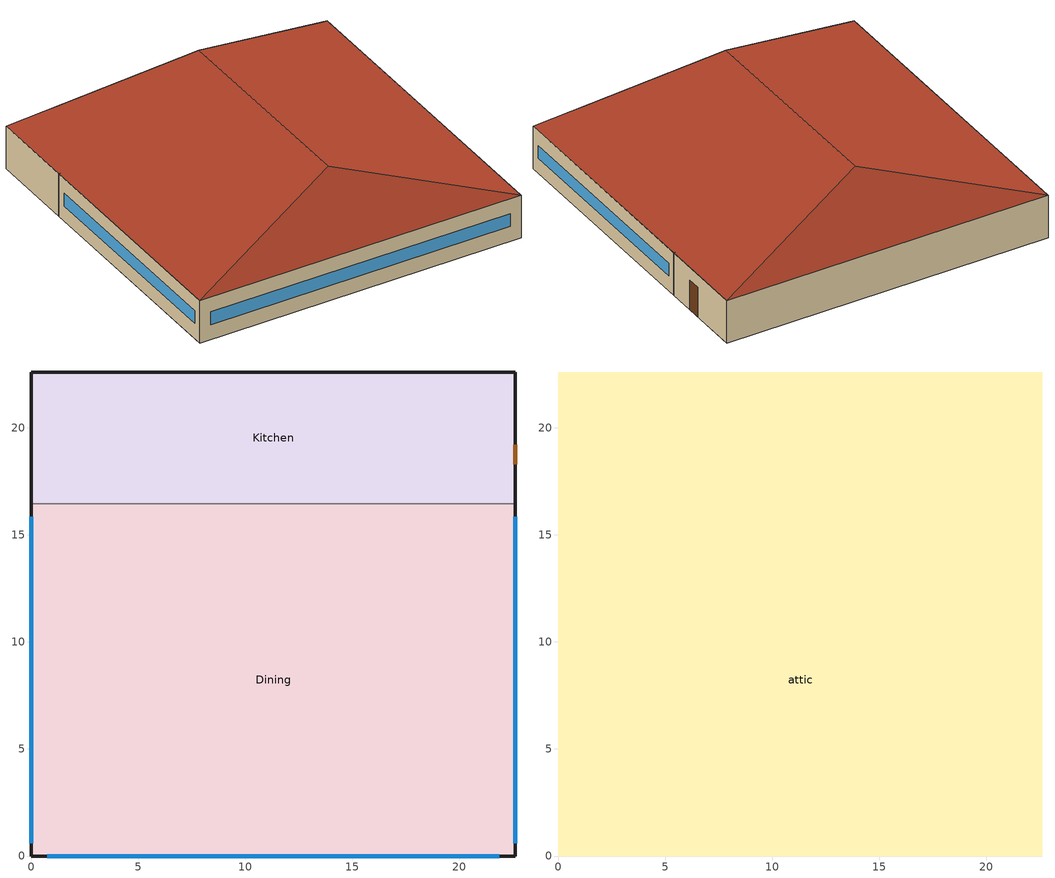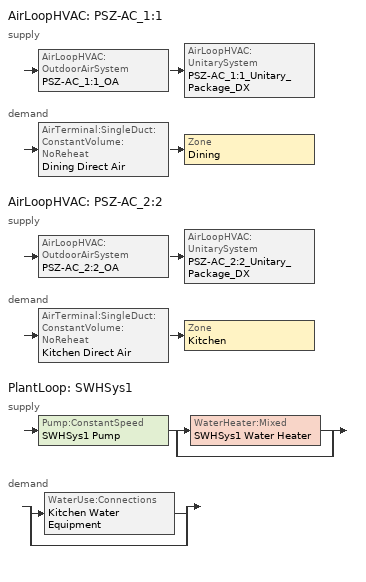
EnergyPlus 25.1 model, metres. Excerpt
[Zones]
Dining
 floor ground (Dining_Floor_Ffactor): 22.61,16.44 22.61,0 0,0 0,16.44 z0
 wall outside (nonres_ext_wall_grd): 0,16.44 0,0 22.61,0 22.61,16.44 z0:3.05
 wall to Kitchen (int_wall): 22.61,16.44 0,16.44 z0:3.05
 window (NonresWindow_U_0.463_SHGC_East_0.25): 22.61,0.6 22.61,15.84 z1.07:1.98
 window (NonresWindow_U_0.463_SHGC_South_0.25): 0.75,0 21.86,0 z1.07:1.98
 window (NonresWindow_U_0.463_SHGC_West_0.25): 0,15.84 0,0.6 z1.07:1.98
Kitchen
 floor ground (Kitchen_Floor_Ffactor): 22.61,22.61 22.61,16.44 0,16.44 0,22.61 z0
 wall outside (nonres_ext_wall_grd): 22.61,16.44 22.61,22.61 0,22.61 0,16.44 z0:3.05
 door (Swinging Door_con): 22.61,18.29 22.61,19.21 z0:2.13
attic
 floor to Dining (nonres_roof_floor): 0,0 0,16.44 22.61,16.44 22.61,0 z3.05
 floor to Kitchen (nonres_roof_floor): 22.61,22.61 22.61,16.44 0,16.44 0,22.61 z3.05
 roof outside (AtticRoofDeck): 0,0,3.05 22.61,0,3.05 11.3,3.77,6.82; 22.61,22.61,3.05 0,22.61,3.05 11.3,18.84,6.82; 0,22.61,3.05 0,0,3.05 11.3,3.77,6.82 11.3,18.84,6.82; 22.61,0,3.05 22.61,22.61,3.05 11.3,18.84,6.82 11.3,3.77,6.82
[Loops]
AirLoopHVAC 'PSZ-AC_1:1'
 supply: AirLoopHVAC:OutdoorAirSystem 'PSZ-AC_1:1_OA' > AirLoopHVAC:UnitarySystem 'PSZ-AC_1:1_Unitary_Package_DX'
 demand: AirTerminal:SingleDuct:ConstantVolume:NoReheat 'Dining Direct Air' > Zone 'Dining'
AirLoopHVAC 'PSZ-AC_2:2'
 supply: AirLoopHVAC:OutdoorAirSystem 'PSZ-AC_2:2_OA' > AirLoopHVAC:UnitarySystem 'PSZ-AC_2:2_Unitary_Package_DX'
 demand: AirTerminal:SingleDuct:ConstantVolume:NoReheat 'Kitchen Direct Air' > Zone 'Kitchen'
PlantLoop 'SWHSys1'
 supply: Pump:ConstantSpeed 'SWHSys1 Pump' > split
  | WaterHeater:Mixed 'SWHSys1 Water Heater'
  | bypass
 demand: split
  | WaterUse:Connections 'Kitchen Water Equipment'
  | bypass
[Building]
RestaurantSitDown: North Axis {deg}=0; Terrain=City; Loads Convergence Tolerance Value {W}=0.04; Temperature Convergence Tolerance Value {deltaC}=0.2; Solar Distribution=FullInteriorAndExterior; Maximum Number of Warmup Days=25; Minimum Number of Warmup Days=6
[Site:Location]
Atlanta-Hartsfield.Jackson.Intl.AP_GA_USA WMO=722190: Latitude {deg}=33.64; Longitude {deg}=-84.43; Time Zone {hr}=-5; Elevation {m}=313
[SizingPeriod:DesignDay] Day of Month=21; Dry-Bulb Temperature Range Modifier Type=DefaultMultipliers; Humidity Condition Type=Wetbulb; Barometric Pressure {Pa}=97621; Rain Indicator=No; Snow Indicator=No; Daylight Saving Time Indicator=No
Name | Month | Day Type | Maximum Dry-Bulb Temperature {C} | Daily Dry-Bulb Temperature Range {deltaC} | Wetbulb or DewPoint at Maximum Dry-Bulb {C} | Wind Speed {m/s} | Wind Direction {deg} | Solar Model Indicator | Sky Clearness | ASHRAE Clear Sky Optical Depth for Beam Irradiance (taub) | ASHRAE Clear Sky Optical Depth for Diffuse Irradiance (taud)
Atlanta-Hartsfield.Jackson.Intl.AP_GA_USA Ann Htg 99.6% Condns DB | 1 | WinterDesignDay | -6.3 | 0 | -6.3 | 5.3 | 320 | ASHRAEClearSky | 0
Atlanta-Hartsfield.Jackson.Intl.AP_GA_USA Ann Clg .4% Condns DB=>MWB | 7 | SummerDesignDay | 34.4 | 9.5 | 23.5 | 4 | 300 | ASHRAETau |  | 0.556 | 1.779
[Site:WaterMainsTemperature]
Calculation Method=Correlation; Annual Average Outdoor Air Temperature {C}=16.6; Maximum Difference In Monthly Average Outdoor Air Temperatures {deltaC}=22.5
[Site:GroundTemperature:FCfactorMethod]
16, 11.9, 7.7, 4, 7.9, 13.8, 17.2, 20.8, 24.8, 26.1, 26.5, 22.5
[Material:NoMass] Thermal Absorptance=0.9; Solar Absorptance=0.7; Visible Absorptance=0.7
Name | Roughness | Thermal Resistance {m2-K/W}
Opaque Door panel_con | MediumRough | 0.288705
Nonres_Roof_Insulation | MediumSmooth | 6.23479
Nonres_Exterior_Wall_Insulation_grd | MediumSmooth | 0.746958
[Construction]
Swinging Door_con: Opaque Door panel_con
InteriorFurnishings: Std Wood 6inch
AtticRoofDeck: F12 Asphalt shingles, G02 16mm plywood
int_wall: G01 13mm gypsum board, G01 13mm gypsum board
nonres_roof_floor: G01 16mm gypsum board, Nonres_Roof_Insulation
nonres_ext_wall_grd: F07 25mm stucco, G01 16mm gypsum board, Nonres_Exterior_Wall_Insulation_grd, G01 16mm gypsum board
NonresWindow_U_0.463_SHGC_South_0.25: Nonres Window Glazing Layer South
NonresWindow_U_0.463_SHGC_East_0.25: Nonres Window Glazing Layer East
NonresWindow_U_0.463_SHGC_West_0.25: Nonres Window Glazing Layer West
[Material]
Name | Roughness | Thickness {m} | Conductivity {W/m-K} | Density {kg/m3} | Specific Heat {J/kg-K} | Thermal Absorptance | Solar Absorptance | Visible Absorptance
Std Wood 6inch | MediumSmooth | 0.15 | 0.12 | 540 | 1210 | 0.9 | 0.7 | 0.7
F07 25mm stucco | Smooth | 0.0254 | 0.72 | 1856 | 840 | 0.9 | 0.7 | 0.7
F12 Asphalt shingles | VeryRough | 0.0032 | 0.04 | 1120 | 1260 | 0.9 | 0.7
G01 13mm gypsum board | Smooth | 0.0127 | 0.16 | 800 | 1090 | 0.9 | 0.7 | 0.5
G01 16mm gypsum board | MediumSmooth | 0.0159 | 0.16 | 800 | 1090
G02 16mm plywood | Smooth | 0.0159 | 0.12 | 544 | 1210
[WindowMaterial:SimpleGlazingSystem] U-Factor {W/m2-K}=2.62903; Solar Heat Gain Coefficient=0.25; Visible Transmittance=0.25
Nonres Window Glazing Layer South; Nonres Window Glazing Layer East; Nonres Window Glazing Layer West
[Construction:FfactorGroundFloor] F-Factor {W/m-K}=1.26363
Name | Area {m2} | PerimeterExposed {m}
Dining_Floor_Ffactor | 371.748 | 55.4941
Kitchen_Floor_Ffactor | 139.405 | 34.9407
[Zone] Type=1; Multiplier=1; Floor Area {m2}=autocalculate
Name | Ceiling Height {m} | Volume {m3} | Part of Total Floor Area
Dining | 3.0488 | 1133.39 | Yes
Kitchen | 3.0488 | 425.0187 | Yes
attic | -9999 | 856.2589 | No
[InternalMass] Construction=InteriorFurnishings
Name | Zone or ZoneList | Surface Area {m2}
Dining_InternalMass_1 | Dining | 743.4961
Kitchen_InternalMass_1 | Kitchen | 278.8105
[People] Number of People Schedule=BLDG_OCC_SCH; Fraction Radiant=0.3; Sensible Heat Fraction=AUTOCALCULATE; Activity Level Schedule=ACTIVITY_SCH; Enable ASHRAE 55 Comfort Warnings=No; Mean Radiant Temperature Calculation Type=EnclosureAveraged; Work Efficiency Schedule=WORK_EFF_SCH; Clothing Insulation Calculation Method=ClothingInsulationSchedule; Clothing Insulation Schedule=CLOTHING_SCH; Air Velocity Schedule=AIR_VELO_SCH; Thermal Comfort Model 1 Type=FANGER
Name | Zone or ZoneList or Space or SpaceList | Number of People Calculation Method | Floor Area per Person {m2/person} | Number of People
Dining People | Dining | Area/Person | 1.327
Kitchen People | Kitchen | People |  | 7.5279
[Lights] Design Level Calculation Method=Watts/Area; Return Air Fraction=0; Fraction Radiant=0.7; Fraction Visible=0.2; Fraction Replaceable=1; Return Air Fraction Calculated from Plenum Temperature=No
Name | Zone or ZoneList or Space or SpaceList | Schedule | Watts per Floor Area {W/m2}
Dining_Lights | Dining | ltg_sch_dining | 6.955182
Kitchen_Lights | Kitchen | ltg_sch_kitchen | 8.153829
[ElectricEquipment] Design Level Calculation Method=EquipmentLevel
Name | Zone or ZoneList or Space or SpaceList | Schedule | Design Level {W} | Fraction Latent | Fraction Radiant | Fraction Lost
Dining_MiscElec_Equip | Dining | BLDG_EQUIP_SCH | 24136.7 | 0.25 | 0.3 | 0
Kitchen_MiscElec_Equip | Kitchen | BLDG_EQUIP_SCH | 56318.9 | 0.25 | 0.3 | 0.2
Kitchen_Reach-in-Freezer | Kitchen | Always_on | 457.5 | 0 | 0.25 | 0
Kitchen_Reach-in-Refrigerator | Kitchen | Always_on | 570 | 0 | 0.25 | 0
[GasEquipment]
Kitchen_MiscGas_Equip: Zone or ZoneList or Space or SpaceList=Kitchen; Schedule=Rest_GAS_EQUIP_SCH; Design Level Calculation Method=EquipmentLevel; Design Level {W}=90512.5; Fraction Latent=0.1; Fraction Radiant=0.2; Fraction Lost=0.7
[Daylighting:Controls]
Dining_DaylCtrl: Zone or Space=Dining; Daylighting Method=SplitFlux; Availability Schedule=DaylightAvailSch; Lighting Control Type=Stepped; Minimum Input Power Fraction for Continuous or ContinuousOff Dimming Control=0.3; Minimum Light Output Fraction for Continuous or ContinuousOff Dimming Control=0.2; Number of Stepped Control Steps=3; Probability Lighting will be Reset When Needed in Manual Stepped Control=1; Glare Calculation Daylighting Reference Point=Dining_DaylRefPt1; Glare Calculation Azimuth Angle of View Direction Clockwise from Zone y-Axis {deg}=180; Maximum Allowable Discomfort Glare Index=22; Daylighting Reference Point 1=Dining_DaylRefPt1; Fraction of Lights Controlled by Reference Point 1=0.25; Illuminance Setpoint at Reference Point 1 {lux}=215; Daylighting Reference Point 2=Dining_DaylRefPt2; Fraction of Lights Controlled by Reference Point 2=0; Illuminance Setpoint at Reference Point 2 {lux}=215
[ZoneInfiltration:DesignFlowRate] Temperature Term Coefficient=0; Velocity Squared Term Coefficient=0
Name | Zone or ZoneList or Space or SpaceList | Schedule | Design Flow Rate Calculation Method | Flow Rate per Exterior Surface Area {m3/s-m2} | Constant Term Coefficient | Velocity Term Coefficient | Design Flow Rate {m3/s}
Dining_Infiltration | Dining | INFIL_SCH_PNNL | Flow/ExteriorWallArea | 0.000569572 | 0 | 0.224
Dining_Door_Infiltration | Dining | DOOR_INFIL_SCH | Flow/Zone |  | 1 | 0 | 0.614475
Kitchen_Infiltration | Kitchen | INFIL_SCH_PNNL | Flow/ExteriorWallArea | 0.000569572 | 0 | 0.224
attic_Infiltration | attic | ALWAYS_ON | Flow/Zone |  | 1 | 0 | 0.2378
[Exterior:Lights] Control Option=AstronomicalClock
Name | Schedule | Design Level {W}
Exterior_Lights_a | Exterior_lighting_schedule_a | 159.78
Exterior_Lights_b | Exterior_lighting_schedule_b | 2015.63
[Refrigeration:Case] Availability Schedule=ALWAYS_ON; Zone=Kitchen; Rated Ambient Temperature {C}=23.88; Rated Ambient Relative Humidity {percent}=55; Latent Case Credit Curve Type=CaseTemperatureMethod; Standard Case Lighting Power per Unit Length {W/m}=33; Case Lighting Schedule=walkin_occ_lght_SCH_2; Fraction of Lighting Energy to Case=1; Case Anti-Sweat Heater Power per Unit Length {W/m}=0; Minimum Anti-Sweat Heater Power per Unit Length {W/m}=0; Anti-Sweat Heater Control Type=None; Humidity at Zero Anti-Sweat Heater Energy {percent}=0; Case Height {m}=0; Defrost Energy Correction Curve Type=None
Name | Rated Total Cooling Capacity per Unit Length {W/m} | Rated Latent Heat Ratio | Rated Runtime Fraction | Case Length {m} | Case Operating Temperature {C} | Latent Case Credit Curve | Standard Case Fan Power per Unit Length {W/m} | Operating Case Fan Power per Unit Length {W/m} | Fraction of Anti-Sweat Heater Energy to Case | Case Defrost Power per Unit Length {W/m} | Case Defrost Type | Case Defrost Schedule | Case Defrost Drip-Down Schedule | Under Case HVAC Return Air Fraction | Refrigerated Case Restocking Schedule | Case Credit Fraction Schedule
Kitchen_Case:1_WALKINFREEZER | 688 | 0.1 | 0.4 | 2.44 | -23 | Kitchen_Case:1_WALKINFREEZERSingleShelfHorizontal_LatentEnergyMult | 21.1429 | 21.1429 | 0 | 820 | ELECTRIC | Kitchen_Case:1_WALKINFREEZER_CaseDefrost2aDaySched | Kitchen_Case:1_WALKINFREEZER_CaseDripDown2aDaySched | 0 | Kitchen_Case:1_WALKINFREEZER_WalkInStockingSched | Kitchen_Case:1_WALKINFREEZER_CaseCreditReduxSched
Kitchen_Case:2_SELFCONTAINEDDISPLAYCASE | 734 | 0.08 | 0.85 | 3.05 | 2 | Kitchen_Case:2_SELFCONTAINEDDISPLAYCASEMultiShelfVertical_LatentEnergyMult | 18.8571 | 18.8571 | 0.2 | 0 | NONE |  |  | 0.05 | Kitchen_Case:2_SELFCONTAINEDDISPLAYCASE_CaseStockingSched
[Refrigeration:CompressorRack] Heat Rejection Location=ZONE; Design Condenser Fan Power {W}=330; Condenser Type=AIRCOOLED
Name | Design Compressor Rack COP {W/W} | Compressor Rack COP Function of Temperature Curve | Condenser Fan Power Function of Temperature Curve | Refrigeration Case Name or WalkIn Name or CaseAndWalkInList
RACK1 | 1.5 | RACK1_RackCOPfTCurve | RACK1_RackCondFanCurve2 | Kitchen_Case:1_WALKINFREEZER
RACK2 | 3 | RACK2_RackCOPfTCurve |  | Kitchen_Case:2_SELFCONTAINEDDISPLAYCASE
[EnergyManagementSystem:Sensor]
OAT_F: Output:Variable or Output:Meter=Site Outdoor Air Drybulb Temperature
[Sizing:Zone] Zone Cooling Design Supply Air Temperature Input Method=SupplyAirTemperature; Zone Cooling Design Supply Air Temperature {C}=12.8; Zone Heating Design Supply Air Temperature Input Method=SupplyAirTemperature; Zone Heating Design Supply Air Temperature {C}=40; Zone Cooling Design Supply Air Humidity Ratio {kgWater/kgDryAir}=0.0085; Zone Heating Design Supply Air Humidity Ratio {kgWater/kgDryAir}=0.008; Cooling Design Air Flow Method=DesignDayWithLimit; Cooling Design Air Flow Rate {m3/s}=0; Cooling Minimum Air Flow Fraction=0; Heating Design Air Flow Method=DesignDay; Heating Design Air Flow Rate {m3/s}=0; Zone Load Sizing Method=Sensible Load Only No Latent Load; Zone Latent Cooling Design Supply Air Humidity Ratio Input Method=HumidityRatioDifference; Zone Cooling Design Supply Air Humidity Ratio Difference {kgWater/kgDryAir}=0.005; Zone Latent Heating Design Supply Air Humidity Ratio Input Method=HumidityRatioDifference; Zone Humidification Design Supply Air Humidity Ratio Difference {kgWater/kgDryAir}=0.005
Name | Design Specification Outdoor Air Object | Cooling Minimum Air Flow per Zone Floor Area {m3/s-m2} | Cooling Minimum Air Flow {m3/s}
Dining | SZ DSOA Dining | 0.0035814
Kitchen | SZ DSOA Kitchen |  | 1.217
[DesignSpecification:OutdoorAir]
Name | Outdoor Air Method | Outdoor Air Flow per Zone Floor Area {m3/s-m2} | Outdoor Air Flow per Zone {m3/s}
SZ DSOA Dining | Flow/Area | 0.0035814
SZ DSOA Kitchen | Maximum | 0.000800005 | 1.217
[ZoneControl:Thermostat] Control Type Schedule=Dual Zone Control Type Sched
Name | Zone or ZoneList | Control 1
Dining Thermostat | Dining | Dining Dual SP Control
Kitchen Thermostat | Kitchen | Kitchen Dual SP Control
[ThermostatSetpoint:DualSetpoint]
Name | Heating Setpoint Temperature Schedule | Cooling Setpoint Temperature Schedule
Dining Dual SP Control | HTGSETP_SCH_YES_OPTIMUM | CLGSETP_SCH_YES_OPTIMUM
Kitchen Dual SP Control | HTGSETP_KITCHEN_SCH_YES_OPTIMUM | CLGSETP_KITCHEN_SCH_YES_OPTIMUM
[Coil:Cooling:DX:MultiSpeed] Availability Schedule=Always_On; Condenser Type=AirCooled; Apply Part Load Fraction to Speeds Greater than 1=No; Apply Latent Degradation to Speeds Greater than 1=No; Maximum Outdoor Dry-Bulb Temperature for Crankcase Heater Operation {C}=10; Basin Heater Setpoint Temperature {C}=2; Fuel Type=Electricity; Number of Speeds=2; Speed 1 Gross Rated Sensible Heat Ratio=0.70108; 2017 Speed 1 Rated Evaporator Fan Power Per Volume Flow Rate {W/(m3/s)}=0; Speed 1 Total Cooling Capacity Function of Temperature Curve=LgDX_CapFT; Speed 1 Total Cooling Capacity Function of Flow Fraction Curve=LgDX_CapFF; Speed 1 Energy Input Ratio Function of Temperature Curve=LgDX_EIRFT; Speed 1 Energy Input Ratio Function of Flow Fraction Curve=LgDX_EIRFF; Speed 1 Part Load Fraction Correlation Curve=LgDX_PLR; Speed 1 Rated Waste Heat Fraction of Power Input=0.2; Speed 1 Evaporative Condenser Effectiveness=0.9; Speed 2 Gross Rated Sensible Heat Ratio=0.70108; 2017 Speed 2 Rated Evaporator Fan Power Per Volume Flow Rate {W/(m3/s)}=0; Speed 2 Total Cooling Capacity Function of Temperature Curve=LgDX_CapFT; Speed 2 Total Cooling Capacity Function of Flow Fraction Curve=LgDX_CapFF; Speed 2 Energy Input Ratio Function of Temperature Curve=LgDX_EIRFT; Speed 2 Energy Input Ratio Function of Flow Fraction Curve=LgDX_EIRFF; Speed 2 Part Load Fraction Correlation Curve=LgDX_PLR; Speed 2 Rated Waste Heat Fraction of Power Input=0.2; Speed 2 Evaporative Condenser Effectiveness=0.9
Name | Speed 1 Gross Rated Total Cooling Capacity {W} | Speed 1 Gross Rated Cooling COP {W/W} | Speed 1 Rated Air Flow Rate {m3/s} | Speed 2 Gross Rated Total Cooling Capacity {W} | Speed 2 Gross Rated Cooling COP {W/W} | Speed 2 Rated Air Flow Rate {m3/s}
PSZ-AC_1:1 Cooling Coil | 47640.97 | 3.39929 | 2.558 | 95281.94 | 3.39929 | 3.837
PSZ-AC_2:2 Cooling Coil | 20004.67 | 3.73224 | 1.07412 | 40009.34 | 3.73224 | 1.61118
[Coil:Heating:Fuel] Availability Schedule=Always_On; Fuel Type=NaturalGas; Burner Efficiency=0.8; Nominal Capacity {W}=AUTOSIZE; On Cycle Parasitic Electric Load {W}=0; Off Cycle Parasitic Fuel Load {W}=0
PSZ-AC_1:1 Heating Coil; PSZ-AC_2:2 Heating Coil
[Sizing:System] Type of Load to Size On=Sensible; Design Outdoor Air Flow Rate {m3/s}=AUTOSIZE; Central Heating Maximum System Air Flow Ratio=1; Preheat Design Temperature {C}=7; Preheat Design Humidity Ratio {kgWater/kgDryAir}=0.008; Precool Design Temperature {C}=12.8; Precool Design Humidity Ratio {kgWater/kgDryAir}=0.008; Central Cooling Design Supply Air Temperature {C}=12.8; Central Heating Design Supply Air Temperature {C}=40; Type of Zone Sum to Use=Coincident; 100% Outdoor Air in Cooling=No; 100% Outdoor Air in Heating=No; Central Cooling Design Supply Air Humidity Ratio {kgWater/kgDryAir}=0.0085; Central Heating Design Supply Air Humidity Ratio {kgWater/kgDryAir}=0.008; Cooling Supply Air Flow Rate Method=DesignDay; Cooling Supply Air Flow Rate {m3/s}=0; Heating Supply Air Flow Rate Method=DesignDay; Heating Supply Air Flow Rate {m3/s}=0; System Outdoor Air Method=ZoneSum; Zone Maximum Outdoor Air Fraction=1; Cooling Design Capacity Method=CoolingDesignCapacity; Cooling Design Capacity {W}=autosize; Heating Design Capacity Method=HeatingDesignCapacity; Heating Design Capacity {W}=autosize; Central Cooling Capacity Control Method=OnOff
PSZ-AC_1:1; PSZ-AC_2:2
[AirTerminal:SingleDuct:ConstantVolume:NoReheat] Availability Schedule=Always_On; Maximum Air Flow Rate {m3/s}=AUTOSIZE
Dining Direct Air; Kitchen Direct Air
[Zone equipment]
Dining: Dining Exhaust Fan, Dining Direct Air
Kitchen: Kitchen Exhaust Fan, Kitchen Direct Air
[Fan:ZoneExhaust] Availability Schedule=Hours_of_operation
Name | Fan Total Efficiency | Pressure Rise {Pa} | Maximum Flow Rate {m3/s} | Balanced Exhaust Fraction Schedule
Dining Exhaust Fan | 1 | 0 | 1.33151
Kitchen Exhaust Fan | 0.385 | 124.5 | 2.54852 | Kitchen Exhaust Fan Balanced Exhaust Fraction Schedule
[Fan:SystemModel] Availability Schedule=HVACOperationSchd; Design Maximum Air Flow Rate {m3/s}=autosize; Speed Control Method=Discrete; Electric Power Minimum Flow Rate Fraction=1; Motor In Air Stream Fraction=1; Design Electric Power Consumption {W}=AUTOSIZE; Design Power Sizing Method=TotalEfficiencyAndPressure; Number of Speeds=2; Speed 1 Flow Fraction=0.66; Speed 1 Electric Power Fraction=0.4; Speed 2 Flow Fraction=1; Speed 2 Electric Power Fraction=1
Name | Design Pressure Rise {Pa} | Motor Efficiency | Fan Total Efficiency | Night Ventilation Mode Pressure Rise {Pa}
PSZ-AC_1:1_addAQ Fan | 1018.41 | 0.917 | 0.59605 | 1018.41
PSZ-AC_2:2_addAQ Fan | 622.5 | 0.895 | 0.58175 | 622.5
[AirLoopHVAC:UnitarySystem] Control Type=Load; Dehumidification Control Type=None; Availability Schedule=Always_On; Fan Placement=DrawThrough; Supply Air Fan Operating Mode Schedule=HVACOperationSchd; DX Heating Coil Sizing Ratio=1; Use DOAS DX Cooling Coil=No; Minimum Supply Air Temperature {C}=2; Latent Load Control=SensibleOnlyLoadControl; Cooling Supply Air Flow Rate Method=SupplyAirFlowRate; Cooling Supply Air Flow Rate {m3/s}=AUTOSIZE; Heating Supply Air Flow Rate Method=SupplyAirFlowRate; Heating Supply Air Flow Rate {m3/s}=AUTOSIZE; No Load Supply Air Flow Rate Method=SupplyAirFlowRate; No Load Supply Air Flow Rate {m3/s}=AUTOSIZE; No Load Supply Air Flow Rate Control Set To Low Speed=No; Maximum Supply Air Temperature {C}=AUTOSIZE
Name | Controlling Zone or Thermostat Location | Supply Fan | Heating Coil | Cooling Coil | Design Specification Multispeed Object
PSZ-AC_1:1_Unitary_Package_DX | Dining | PSZ-AC_1:1_addAQ Fan | PSZ-AC_1:1 Heating Coil | PSZ-AC_1:1 Cooling Coil | PSZ-AC_1:1_Unitary_Package_DX_Perf
PSZ-AC_2:2_Unitary_Package_DX | Kitchen | PSZ-AC_2:2_addAQ Fan | PSZ-AC_2:2 Heating Coil | PSZ-AC_2:2 Cooling Coil | PSZ-AC_2:2_Unitary_Package_DX_Perf
[UnitarySystemPerformance:Multispeed] Number of Speeds for Heating=2; Number of Speeds for Cooling=2; Single Mode Operation=No; No Load Supply Air Flow Rate Ratio=0.66; Heating Speed 1 Supply Air Flow Ratio=0.66; Cooling Speed 1 Supply Air Flow Ratio=0.66; Heating Speed 2 Supply Air Flow Ratio=1; Cooling Speed 2 Supply Air Flow Ratio=1
PSZ-AC_1:1_Unitary_Package_DX_Perf; PSZ-AC_2:2_Unitary_Package_DX_Perf
[Controller:OutdoorAir] Minimum Outdoor Air Flow Rate {m3/s}=AUTOSIZE; Maximum Outdoor Air Flow Rate {m3/s}=AUTOSIZE; Economizer Control Type=DifferentialEnthalpy; Economizer Control Action Type=ModulateFlow; Lockout Type=LockoutWithHeating; Minimum Limit Type=FixedMinimum
Name | Minimum Outdoor Air Schedule | Maximum Fraction of Outdoor Air Schedule
PSZ-AC_1:1_OA_Controller | MinOA_MotorizedDamper_Sched | SZ_system_OA_Max_Frac_SCH
PSZ-AC_2:2_OA_Controller | MinOA_SDKitch_Sched
[AirLoopHVAC] Design Supply Air Flow Rate {m3/s}=AUTOSIZE
PSZ-AC_1:1; PSZ-AC_2:2
[AvailabilityManager:NightCycle] Applicability Schedule=Always_On; Fan Schedule=HVACOperationSchd; Control Type=CycleOnAny; Thermostat Tolerance {deltaC}=1; Cycling Run Time Control Type=FixedRunTime; Cycling Run Time {s}=1800
PSZ-AC_1:1 Availability Manager; PSZ-AC_2:2 Availability Manager
[SetpointManager:SingleZone:Heating] Control Variable=Temperature; Minimum Supply Air Temperature {C}=12.8; Maximum Supply Air Temperature {C}=40
Name | Control Zone | Setpoint Node or NodeList
SupAirTemp MngrDining - Htg | Dining | PSZ-AC_1:1 Supply Equipment Outlet Node
SupAirTemp MngrKitchen - Htg | Kitchen | PSZ-AC_2:2 Supply Equipment Outlet Node
[SetpointManager:SingleZone:Cooling] Control Variable=Temperature; Minimum Supply Air Temperature {C}=12.8; Maximum Supply Air Temperature {C}=99
Name | Control Zone | Setpoint Node or NodeList
SupAirTemp MngrDining - Clg | Dining | PSZ-AC_1:1 Zone Equipment Inlet Node
SupAirTemp MngrKitchen - Clg | Kitchen | PSZ-AC_2:2 Zone Equipment Inlet Node
[SetpointManager:MixedAir] Control Variable=Temperature
Name | Setpoint Node or NodeList
PSZ-AC_1:1_OAMixed Air Temp Manager | PSZ-AC_1:1 Mixed Air Outlet
PSZ-AC_1:1_CoolC SAT Manager | PSZ-AC_1:1 Cooling Coil Outlet
PSZ-AC_1:1_HeatC MixedAir Manager | PSZ-AC_1:1 Heating Coil Outlet
PSZ-AC_2:2_OAMixed Air Temp Manager | PSZ-AC_2:2 Mixed Air Outlet
PSZ-AC_2:2_CoolC SAT Manager | PSZ-AC_2:2 Cooling Coil Outlet
PSZ-AC_2:2_HeatC MixedAir Manager | PSZ-AC_2:2 Heating Coil Outlet
[WaterHeater:Mixed] Deadband Temperature Difference {deltaC}=2; Maximum Temperature Limit {C}=82.2222; Heater Control Type=Cycle; Off Cycle Parasitic Heat Fraction to Tank=0; Ambient Temperature Zone=KITCHEN
Name | Tank Volume {m3} | Setpoint Temperature Schedule | Heater Maximum Capacity {W} | Heater Fuel Type | Heater Thermal Efficiency | Off Cycle Parasitic Fuel Consumption Rate {W} | Off Cycle Parasitic Fuel Type | On Cycle Parasitic Fuel Consumption Rate {W} | On Cycle Parasitic Fuel Type | Ambient Temperature Indicator | Off Cycle Loss Coefficient to Ambient Temperature {W/K} | On Cycle Loss Coefficient to Ambient Temperature {W/K} | Use Side Effectiveness | Source Side Effectiveness | Use Side Design Flow Rate {m3/s} | Source Side Design Flow Rate {m3/s} | Indirect Water Heating Recovery Time {hr} | Heater Minimum Capacity {W} | Peak Use Flow Rate {m3/s} | Use Flow Rate Fraction Schedule | Cold Water Supply Temperature Schedule
SWHSys1 Water Heater | 0.757082 | SWHSys1 Water Heater Setpoint Temperature Schedule Name | 58614.21 | NATURALGAS | 0.805127 | 947.76 | NATURALGAS | 947.76 | NATURALGAS | zone | 9.64329 | 9.64329 | 1 | 1 | AUTOSIZE | AUTOSIZE | 1.5
SWH Booster E Water Heater | 0.0227125 | Booster Water Setpoint Temp Schedule | 8000 | Electricity | 1 |  | Electricity |  |  | Zone | 1.05316 | 1.05316 |  |  |  |  |  | 0 | 8.391e-05 | BLDG_SWH_SCH | Booster Water Inlet Temp Schedule
[Sizing:Plant]
SWHSys1: Loop Type=Heating; Design Loop Exit Temperature {C}=60; Loop Design Temperature Difference {deltaC}=5
[PlantLoop]
SWHSys1: Fluid Type=WATER; Plant Equipment Operation Scheme=SWHSys1 Loop Operation Scheme List; Maximum Loop Temperature {C}=60; Minimum Loop Temperature {C}=10; Maximum Loop Flow Rate {m3/s}=AUTOSIZE; Minimum Loop Flow Rate {m3/s}=0; Plant Loop Volume {m3}=AUTOSIZE; Load Distribution Scheme=Optimal
[Pump:ConstantSpeed]
SWHSys1 Pump: Design Flow Rate {m3/s}=autosize; Design Pump Head {Pa}=29891; Design Power Consumption {W}=AUTOSIZE; Motor Efficiency=0.3; Fraction of Motor Inefficiencies to Fluid Stream=0; Pump Control Type=Intermittent
[PlantEquipmentList]
SWHSys1 Equipment List: SWHSys1 Water Heater
[PlantEquipmentOperation:HeatingLoad]
SWHSys1 Operation Scheme: Load Range 1 Lower Limit {W}=0; Load Range 1 Upper Limit {W}=1000000000000000; Range 1 Equipment List=SWHSys1 Equipment List
[PlantEquipmentOperationSchemes]
SWHSys1 Loop Operation Scheme List: Control Scheme 1=SWHSys1 Operation Scheme; Control Scheme 1 Schedule=PlantOnSched
[SetpointManager:Scheduled]
SWHSys1 Loop Setpoint Manager: Control Variable=Temperature; Schedule=SWHSys1-Loop-Temp-Schedule; Setpoint Node or NodeList=SWHSys1 Supply Outlet Node
[WaterUse:Equipment]
Kitchen Water Equipment: Peak Flow Rate {m3/s}=0.00013985; Flow Rate Fraction Schedule=BLDG_SWH_SCH; Target Temperature Schedule=Kitchen Water Equipment Temp Sched; Hot Water Supply Temperature Schedule=Kitchen Water Equipment Hot Supply Temp Sched; Zone=Kitchen; Sensible Fraction Schedule=Kitchen Water Equipment Sensible fract sched; Latent Fraction Schedule=Kitchen Water Equipment Latent fract sched
[WaterUse:Connections]
Kitchen Water Equipment: Water Use Equipment 1=Kitchen Water Equipment
[SCHEDULE:COMPACT]
ltg_sch_dining: Through: 12/31, For: SummerDesignDay, Until: 24:00, 1, For: WinterDesignDay, Until: 24:00, 0, For: Weekdays, Until: 5:00, 0.14471, Until: 6:00, 0.19295, Until: 8:00, 0.3859, Until: 10:00, 0.57884, Until: 22:00, 0.86827, Until: 23:00, 0.48237, Until: 24:00, 0.28942, For: Saturday, Until: 1:00, 0.19295, Until: 6:00, 0.14471, Until: 8:00, 0.28942, Until: 10:00, 0.57884, Until: 17:00, 0.77179, Until: 22:00, 0.86827, Until: 23:00, 0.48237, Until: 24:00, 0.28942, For: AllOtherDays, Until: 1:00, 0.19295, Until: 6:00, 0.14471, Until: 8:00, 0.28942, Until: 10:00, 0.48237, Until: 16:00, 0.67532, Until: 22:00, 0.57884, Until: 23:00, 0.48237, Until: 24:00, 0.28942
ltg_sch_kitchen: Through: 12/31, For: SummerDesignDay, Until: 24:00, 1, For: WinterDesignDay, Until: 24:00, 0, For: Weekdays, Until: 5:00, 0.11805, Until: 6:00, 0.1574, Until: 8:00, 0.31481, Until: 10:00, 0.47221, Until: 22:00, 0.70832, Until: 23:00, 0.39351, Until: 24:00, 0.23611, For: Saturday, Until: 1:00, 0.1574, Until: 6:00, 0.11805, Until: 8:00, 0.23611, Until: 10:00, 0.47221, Until: 17:00, 0.62961, Until: 22:00, 0.70832, Until: 23:00, 0.39351, Until: 24:00, 0.23611, For: AllOtherDays, Until: 1:00, 0.1574, Until: 6:00, 0.11805, Until: 8:00, 0.23611, Until: 10:00, 0.39351, Until: 16:00, 0.55091, Until: 22:00, 0.47221, Until: 23:00, 0.39351, Until: 24:00, 0.23611
[Schedule:Compact]
BLDG_EQUIP_SCH; Rest_GAS_EQUIP_SCH: Through: 12/31, For: Weekdays Saturday, Until: 01:00, 0.03, Until: 02:00, 0.02, Until: 03:00, 0.03, Until: 04:00, 0.02, Until: 05:00, 0.05, Until: 06:00, 0.12, Until: 07:00, 0.13, Until: 08:00, 0.15, Until: 09:00, 0.18, Until: 10:00, 0.21, Until: 11:00, 0.26, Until: 12:00, 0.29, Until: 13:00, 0.27, Until: 14:00, 0.25, Until: 15:00, 0.23, Until: 16:00, 0.23, Until: 17:00, 0.26, Until: 18:00, 0.26, Until: 19:00, 0.24, Until: 20:00, 0.22, Until: 21:00, 0.2, Until: 22:00, 0.18, Until: 23:00, 0.09, Until: 24:00, 0.03, For: SummerDesignDay, Until: 24:00, 0.29, For: WinterDesignDay, Until: 24:00, 0, For: Sunday Holidays AllOtherDays, Until: 01:00, 0.03, Until: 02:00, 0.02, Until: 03:00, 0.03, Until: 04:00, 0.02, Until: 05:00, 0.05, Until: 06:00, 0.12, Until: 07:00, 0.13, Until: 08:00, 0.15, Until: 09:00, 0.18, Until: 10:00, 0.21, Until: 11:00, 0.26, Until: 12:00, 0.29, Until: 13:00, 0.27, Until: 14:00, 0.25, Until: 15:00, 0.23, Until: 16:00, 0.23, Until: 17:00, 0.26, Until: 18:00, 0.26, Until: 19:00, 0.24, Until: 20:00, 0.22, Until: 21:00, 0.2, Until: 22:00, 0.18, Until: 23:00, 0.09, Until: 24:00, 0.03
BLDG_OCC_SCH: Through: 12/31, For: Weekdays, Until: 01:00, 0.05, Until: 05:00, 0, Until: 06:00, 0.05, Until: 07:00, 0.1, Until: 10:00, 0.4, Until: 11:00, 0.2, Until: 12:00, 0.5, Until: 13:00, 0.8, Until: 14:00, 0.7, Until: 15:00, 0.4, Until: 16:00, 0.2, Until: 17:00, 0.25, Until: 18:00, 0.5, Until: 21:00, 0.8, Until: 22:00, 0.5, Until: 23:00, 0.35, Until: 24:00, 0.2, For: SummerDesignDay, Until: 24:00, 1, For: WinterDesignDay, Until: 24:00, 0, For: Saturday, Until: 01:00, 0.05, Until: 06:00, 0, Until: 07:00, 0.05, Until: 09:00, 0.5, Until: 10:00, 0.4, Until: 11:00, 0.2, Until: 12:00, 0.45, Until: 14:00, 0.5, Until: 15:00, 0.35, Until: 18:00, 0.3, Until: 19:00, 0.7, Until: 20:00, 0.9, Until: 21:00, 0.7, Until: 22:00, 0.65, Until: 23:00, 0.55, Until: 24:00, 0.35, For: Sunday Holidays AllOtherDays, Until: 01:00, 0.05, Until: 06:00, 0, Until: 07:00, 0.05, Until: 09:00, 0.5, Until: 11:00, 0.2, Until: 12:00, 0.3, Until: 14:00, 0.5, Until: 15:00, 0.3, Until: 16:00, 0.2, Until: 17:00, 0.25, Until: 18:00, 0.35, Until: 19:00, 0.55, Until: 20:00, 0.65, Until: 21:00, 0.7, Until: 22:00, 0.35, Until: 24:00, 0.2
INFIL_SCH_PNNL: Through: 12/31, For: Weekdays, Until: 05:00, 1, Until: 24:00, 0.25, For: Saturday, Until: 05:00, 1, Until: 24:00, 0.25, For: WinterDesignDay SummerDesignDay, Until: 24:00, 1, For: Sunday Holidays AllOtherDays, Until: 05:00, 1, Until: 24:00, 0.25
DOOR_INFIL_SCH: Through: 12/31, For: Weekdays, Until: 06:00, 0, Until: 07:00, 0.144, Until: 10:00, 0.462, Until: 11:00, 0.258, Until: 12:00, 0.558, Until: 13:00, 0.829, Until: 14:00, 0.74, Until: 15:00, 0.462, Until: 16:00, 0.258, Until: 17:00, 0.363, Until: 18:00, 0.558, Until: 21:00, 0.829, Until: 22:00, 0.558, Until: 23:00, 0.363, Until: 24:00, 0.258, For: SummerDesignDay, Until: 24:00, 1, For: WinterDesignDay, Until: 24:00, 0, For: Saturday, Until: 06:00, 0, Until: 07:00, 0.144, Until: 09:00, 0.558, Until: 10:00, 0.462, Until: 11:00, 0.258, Until: 12:00, 0.462, Until: 14:00, 0.558, Until: 15:00, 0.462, Until: 18:00, 0.363, Until: 19:00, 0.74, Until: 20:00, 0.915, Until: 21:00, 0.74, Until: 22:00, 0.65, Until: 23:00, 0.558, Until: 24:00, 0.363, For: Sunday Holidays AllOtherDays, Until: 06:00, 0, Until: 07:00, 0.144, Until: 09:00, 0.558, Until: 11:00, 0.258, Until: 12:00, 0.363, Until: 14:00, 0.558, Until: 15:00, 0.363, Until: 16:00, 0.258, Until: 17:00, 0.363, Until: 18:00, 0.462, Until: 19:00, 0.558, Until: 20:00, 0.65, Until: 21:00, 0.74, Until: 22:00, 0.462, Until: 24:00, 0.258
Booster Water Inlet Temp Schedule: THROUGH: 12/31, FOR: AllDays, UNTIL: 24:00, 60
Booster Water Setpoint Temp Schedule: THROUGH: 12/31, FOR: AllDays, UNTIL: 24:00, 82.22
BLDG_SWH_SCH: Through: 12/31, For: Weekdays SummerDesignDay, Until: 01:00, 0.2, Until: 06:00, 0, Until: 07:00, 0.15, Until: 08:00, 0.6, Until: 09:00, 0.55, Until: 10:00, 0.45, Until: 11:00, 0.4, Until: 12:00, 0.45, Until: 13:00, 0.4, Until: 14:00, 0.35, Until: 17:00, 0.3, Until: 18:00, 0.4, Until: 19:00, 0.55, Until: 20:00, 0.6, Until: 21:00, 0.5, Until: 22:00, 0.55, Until: 23:00, 0.45, Until: 24:00, 0.25, For: Saturday WinterDesignDay, Until: 01:00, 0.2, Until: 06:00, 0, Until: 09:00, 0.15, Until: 10:00, 0.5, Until: 11:00, 0.45, Until: 13:00, 0.5, Until: 14:00, 0.45, Until: 16:00, 0.4, Until: 17:00, 0.35, Until: 18:00, 0.4, Until: 20:00, 0.55, Until: 21:00, 0.5, Until: 22:00, 0.55, Until: 23:00, 0.4, Until: 24:00, 0.3, For: Sunday Holidays AllOtherDays, Until: 01:00, 0.25, Until: 06:00, 0, Until: 10:00, 0.15, Until: 12:00, 0.5, Until: 14:00, 0.4, Until: 17:00, 0.3, Until: 18:00, 0.4, Until: 20:00, 0.5, Until: 21:00, 0.4, Until: 22:00, 0.5, Until: 23:00, 0.4, Until: 24:00, 0.2
Hours_of_operation; HVACOperationSchd: Through: 12/31, For: Weekday SummerDesignDay, Until: 01:00, 1, Until: 05:00, 0, Until: 24:00, 1, For: Saturday WinterDesignDay, Until: 01:00, 1, Until: 05:00, 0, Until: 24:00, 1, For: Sunday Holidays AllOtherDays, Until: 01:00, 1, Until: 05:00, 0, Until: 24:00, 1
PlantOnSched; ALWAYS_ON: Through: 12/31, For: AllDays, Until: 24:00, 1
HTGSETP_SCH_YES_OPTIMUM: Through: 12/31, For: Weekdays, Until: 04:00, 15.6, Until: 05:00, 17.8, Until: 06:00, 20, Until: 24:00, 21, For: SummerDesignDay, Until: 24:00, 15.6, For: WinterDesignDay, Until: 24:00, 21, For: Saturday, Until: 04:00, 15.6, Until: 05:00, 17.8, Until: 06:00, 20, Until: 24:00, 21, For: Sunday Holidays AllOtherDays, Until: 04:00, 15.6, Until: 05:00, 17.8, Until: 06:00, 20, Until: 24:00, 21
CLGSETP_SCH_YES_OPTIMUM: Through: 12/31, For: SummerDesignDay, Until: 05:00, 30, Until: 06:00, 26, Until: 24:00, 24, For: Weekdays, Until: 04:00, 30, Until: 05:00, 27.8, Until: 06:00, 25.6, Until: 24:00, 24, For: Saturday, Until: 04:00, 30, Until: 05:00, 27.8, Until: 06:00, 25.6, Until: 24:00, 24, For: WinterDesignDay, Until: 24:00, 30, For: Sunday Holidays AllOtherDays, Until: 04:00, 30, Until: 05:00, 27.8, Until: 06:00, 25.6, Until: 24:00, 24
HTGSETP_KITCHEN_SCH_YES_OPTIMUM: Through: 12/31, For: Weekdays, Until: 01:00, 19, Until: 04:00, 15.6, Until: 05:00, 16.7, Until: 06:00, 17.8, Until: 24:00, 19, For: SummerDesignDay, Until: 24:00, 15.6, For: WinterDesignDay, Until: 24:00, 19, For: Saturday, Until: 01:00, 19, Until: 04:00, 15.6, Until: 05:00, 16.7, Until: 06:00, 17.8, Until: 24:00, 19, For: Sunday Holidays AllOtherDays, Until: 01:00, 19, Until: 04:00, 15.6, Until: 05:00, 16.7, Until: 06:00, 17.8, Until: 24:00, 19
CLGSETP_KITCHEN_SCH_YES_OPTIMUM: Through: 12/31, For: SummerDesignDay, Until: 01:00, 26, Until: 05:00, 30, Until: 06:00, 28, Until: 24:00, 26, For: Weekdays, Until: 01:00, 26, Until: 04:00, 30, Until: 05:00, 28.9, Until: 06:00, 27.8, Until: 24:00, 26, For: Saturday, Until: 01:00, 26, Until: 04:00, 30, Until: 05:00, 28.9, Until: 06:00, 27.8, Until: 24:00, 26, For: WinterDesignDay, Until: 24:00, 30, For: Sunday Holidays AllOtherDays, Until: 01:00, 26, Until: 04:00, 30, Until: 05:00, 28.9, Until: 06:00, 27.8, Until: 24:00, 26
MinOA_MotorizedDamper_Sched: Through: 12/31, For: Weekdays SummerDesignDay, Until: 01:00, 1, Until: 06:00, 0, Until: 24:00, 1, For: Saturday, Until: 01:00, 1, Until: 06:00, 0, Until: 24:00, 1, For: WinterDesignDay, Until: 24:00, 1, For: Sunday Holidays AllOtherDays, Until: 01:00, 1, Until: 06:00, 0, Until: 24:00, 1
MinOA_SDKitch_Sched: Through: 12/31, For: Weekdays SummerDesignDay, Until: 06:00, 0, Until: 24:00, 1, For: Saturday, Until: 06:00, 0, Until: 24:00, 1, For: WinterDesignDay, Until: 24:00, 1, For: Sunday Holidays AllOtherDays, Until:06:00, 0, Until: 24:00, 1
Dual Zone Control Type Sched: Through: 12/31, For: AllDays, Until: 24:00, 4
ACTIVITY_SCH: Through: 12/31, For: AllDays, Until: 24:00, 120
WORK_EFF_SCH: Through: 12/31, For: AllDays, Until: 24:00, 0
AIR_VELO_SCH; Kitchen Water Equipment Sensible fract sched: Through: 12/31, For: AllDays, Until: 24:00, 0.2
CLOTHING_SCH: Through: 04/30, For: AllDays, Until: 24:00, 1, Through: 09/30, For: AllDays, Until: 24:00, 0.5, Through: 12/31, For: AllDays, Until: 24:00, 1
Kitchen Water Equipment Latent fract sched: Through: 12/31, For: AllDays, Until: 24:00, 0.05
Kitchen Water Equipment Temp Sched; SWHSys1-Loop-Temp-Schedule; SWHSys1 Water Heater Setpoint Temperature Schedule Name: Through: 12/31, For: AllDays, Until: 24:00, 60
Kitchen Water Equipment Hot Supply Temp Sched: Through: 12/31, For: AllDays, Until: 24:00, 55
Kitchen_Case:1_WALKINFREEZER_CaseDefrost2aDaySched: Through: 12/31, For:AllDays, Interpolate:Average, Until: 11:00, 0, Until: 11:20, 1, Until: 23:00, 0, Until: 23:20, 1, Until: 24:00, 0
Kitchen_Case:1_WALKINFREEZER_CaseDripDown2aDaySched: Through: 12/31, For:AllDays, Interpolate:Average, Until: 11:00, 0, Until: 11:30, 1, Until: 23:00, 0, Until: 23:30, 1, Until: 24:00, 0
Kitchen_Case:1_WALKINFREEZER_WalkInStockingSched: Through: 12/31, For: Tuesday Friday, Until: 4:00, 0, Until: 5:00, 725, Until: 6:00, 417, Until: 7:00, 290, Until: 24:00, 0, For: AllOtherDays, Until: 4:00, 0, Until: 5:00, 125, Until: 6:00, 117, Until: 7:00, 90, Until: 19:00, 0, Until: 20:00, 125, Until: 21:00, 117, Until: 22:00, 90, Until: 24:00, 0
Kitchen_Case:1_WALKINFREEZER_CaseCreditReduxSched: Through: 12/31, For:AllDays, Interpolate:No, Until: 7:00, 0.2, Until: 21:00, 0.4, Until: 24:00, 0.2
Kitchen_Case:2_SELFCONTAINEDDISPLAYCASE_CaseStockingSched: Through: 12/31, For:AllDays, Until: 6:00, 0, Until: 7:00, 50, Until: 9:00, 70, Until: 10:00, 80, Until: 11:00, 70, Until: 13:00, 50, Until: 14:00, 80, Until: 15:00, 90, Until: 16:00, 80, Until: 24:00, 0
walkin_occ_lght_SCH_2: Through: 12/31, For: Weekday, Until: 5:00, 0.15, Until: 6:00, 0.104, Until: 8:00, 0.208, Until: 10:00, 0.312, Until: 22:00, 0.468, Until: 23:00, 0.26, Until: 24:00, 0.156, For: Saturday, Until: 1:00, 0.2, Until: 6:00, 0.15, Until: 8:00, 0.156, Until: 10:00, 0.312, Until: 17:00, 0.416, Until: 22:00, 0.468, Until: 23:00, 0.26, Until: 24:00, 0.156, For: SummerDesignDay, Until: 24:00, 1, For: WinterDesignDay, Until: 24:00, 0, For: Sunday Holidays AllOtherDays, Until: 1:00, 0.2, Until: 6:00, 0.15, Until: 8:00, 0.156, Until: 10:00, 0.26, Until: 16:00, 0.364, Until: 22:00, 0.312, Until: 23:00, 0.26, Until: 24:00, 0.156
Exterior_lighting_schedule_a: Through:12/31, For:AllDays, Until: 01:00, 1, Until: 06:00, 0, Until: 24:00, 1
Exterior_lighting_schedule_b: Through:12/31, For:AllDays, Until: 01:00, 1, Until: 06:00, 0.7, Until: 24:00, 1
DaylightAvailSch: Through: 12/31, For: SummerDesignDay WinterDesignDay, Until: 24:00, 0, For: AllOtherDays, Until: 24:00, 1
Kitchen Exhaust Fan Balanced Exhaust Fraction Schedule: Through: 12/31, For: Weekday SummerDesignDay, Until: 01:00, 0.522466, Until: 05:00, 0, Until: 24:00, 0.522466, For: Saturday WinterDesignDay, Until: 01:00, 0.522466, Until: 05:00, 0, Until: 24:00, 0.522466, For: Sunday Holidays AllOtherDays, Until: 01:00, 0.522466, Until: 05:00, 0, Until: 24:00, 0.522466
[Schedule:Constant]
SZ_system_OA_Max_Frac_SCH: Fraction, 0.7
[Curve:Quadratic]
Name | Coefficient1 Constant | Coefficient2 x | Coefficient3 x**2 | Minimum Value of x | Maximum Value of x
RACK1_RackCOPfTCurve | 1.7603 | -0.0377 | 0.0004 | 10 | 35
RACK1_RackCondFanCurve2 | 0 | 0.0286 | 0 | 0 | 35
RACK2_RackCOPfTCurve | 1 | 0 | 0 | 0 | 50
LgDX_CapFF | 0.77136 | 0.34053 | -0.11088 | 0.75918 | 1.13877
LgDX_EIRFF | 1.2055 | -0.32953 | 0.12308 | 0.75918 | 1.13877
LgDX_PLR | 0.771 | 0.229 | 0 | 0 | 1
[Curve:Cubic] Minimum Value of x=-35; Maximum Value of x=20
Name | Coefficient1 Constant | Coefficient2 x | Coefficient3 x**2 | Coefficient4 x**3
Kitchen_Case:1_WALKINFREEZERSingleShelfHorizontal_LatentEnergyMult | 0.0236 | 0.0006 | 0 | 0
Kitchen_Case:2_SELFCONTAINEDDISPLAYCASEMultiShelfVertical_LatentEnergyMult | 0.0265263 | 0.00107803 | 6.02558e-05 | 1.23732e-06
[Curve:Biquadratic] Minimum Value of x=17; Maximum Value of x=22; Minimum Value of y=29; Maximum Value of y=46
Name | Coefficient1 Constant | Coefficient2 x | Coefficient3 x**2 | Coefficient4 y | Coefficient5 y**2 | Coefficient6 x*y
LgDX_CapFT | 0.42415 | 0.04426 | -0.00042 | 0.00333 | -0.00008 | -0.00021
LgDX_EIRFT | 1.23649 | -0.02431 | 0.00057 | -0.01434 | 0.00063 | -0.00038
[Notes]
The DOE Prototype Building Models were developed by Pacific Northwest National Laboratory (PNNL), under contract with the U.S.
Department of Energy (DOE).  These building models were derived from DOE's Commercial Reference Building Models with modifications
based on input from the ASHRAE Standard 90.1 committee, the Advanced Energy Design Guide series, and building industry experts. The
prototypes models were developed to quantify energy saving impacts from newly published editions of ASHRAE Standard 90.1, 189.1, IECC,
and other energy codes and standards.  The basic building descriptions can be found in the Scorecards posted at www.energycodes.gov
website. The recommended citation of the prototype models is
DOE and PNNL. 2023. Commercial Prototype Building Models, Richland, WA, Pacific Northwest National Laboratory. Available at https://www.energycodes.gov/development/commercial/prototype_models.
Detailed descriptions of the prototype model development and addenda modeling strategies can be found in the following  reports:
Maddox D.E., J. Zhang, Y. Xie, W. Xu, X. Liu, S. Wang, and M.I. Rosenberg. 2022. Energy and Energy Cost Savings Analysis of the 2021 IECC
for Commercial Buildings. PNNL-32816. Richland, WA: Pacific Northwest National Laboratory.
Zhang J., M.I. Rosenberg, J. Lerond, Y. Xie, C. Chandrasekharan Nambiar, Y. Chen, and R. Hart, et al. 2021. Energy Savings Analysis:
ANSI/ASHRAE/IES Standard 90.1-2019. PNNL-31488. Richland, WA: Pacific Northwest National Laboratory.
Zhang, J., Y. Chen, Y. Xie, M. Rosenberg, R. Hart. Energy and Energy Cost Savings Analysis of the 2018 IECC for Commercial Buildings.
2018. PNNL-28125. Richland, WA: Pacific Northwest National Laboratory.
DOE. 2017. Energy Savings Analysis: ANSI/ASHRAE/IES Standard 90.1-2016. Prepared by Athalye, R.A, M.A. Halverson, M.I. Rosenberg, B. Liu,
J. Zhang, R. Hart, V.V. Mendon, S. Goel, Y. Chen, Y. Xie, and M. Zhao, Richland, WA, Pacific Northwest National Laboratory. https://www.energycodes.gov/sites/default/files/documents/02202018_Standard_90.1-2016_Determination_TSD.pdf.
Zhang, J., Y. Xie, R.A. Athalye, J. Zhuge, M. Rosenberg, R. Hart, and B. Liu. Energy and Energy Cost Savings Analysis of the 2015 IECC
for Commercial Buildings. 2015. PNNL-24269 Rev. 1. Richland, WA: Pacific Northwest National
Laboratory. https://www.energycodes.gov/sites/default/files/documents/2015_IECC_Commercial_Analysis.pdf.
Halverson M.A., M.I. Rosenberg, W. Wang, J. Zhang, V.V. Mendon, R.A. Athalye, Y. Xie, R. Hart, S. Goel, 2014. ANSI/ASHRAE/IES Standard
90.1-2013 Determination of Energy Savings: Quantitative Analysis, PNNL-23479. Richland, WA: Pacific Northwest National Laboratory. https://www.energycodes.gov/sites/default/files/documents/901-2013_finalCommercialDeterminationQuantitativeAnalysis_TSD_0.pdf.
Goel S., R.A. Athalye, W. Wang, J. Zhang, M.I. Rosenberg, Y. Xie, and R. Hart, et al. 2014. Enhancements to ASHRAE Standard 90.1
Prototype Building Models. PNNL-23269. Richland, WA: Pacific Northwest National Laboratory. https://www.pnnl.gov/main/publications/external/technical_reports/PNNL-23269.pdf.
Zhang J., R.A. Athalye, R. Hart, M.I. Rosenberg, Y. Xie, S. Goel, and V.V. Mendon, et al. 2013. Energy and Energy Cost Savings Analysis
of the IECC for Commercial Buildings. PNNL-22760. Richland, WA: Pacific Northwest National Laboratory. http://www.pnnl.gov/main/publications/external/technical_reports/PNNL-22760.pdf.
Thornton B.A., M.I. Rosenberg, E.E. Richman, W. Wang, Y. Xie, J. Zhang, H. Cho, VV Mendon, R.A. Athalye, and B. Liu. 2011. Achieving
the 30% Goal: Energy and Cost Savings Analysis of ASHRAE Standard 90.1-2010. PNNL-20405. Richland, WA: Pacific Northwest National
Laboratory.  https://www.energycodes.gov/sites/default/files/documents/BECP_Energy_Cost_Savings_STD2010_May2011_v00.pdf.
WeatherFile:  USA_GA_Atlanta-Hartsfield.Jackson.Intl.AP.722190_TMY3.epw
GPARM parameters as input:
Case = IECC_RestaurantSitDown_STD2018_Atlanta
AnalysisPurpose = ProgressIndicator
AnalysisCodeName = IECC
AnalysisAmendment = NoneAmend
AnalysisPrototype = RestaurantSitDown
AnalysisScope = National
AnalysisState = National
AnalysisCity = USA_GA_Atlanta
AnalysisCustomFlag = Default
hvac_autogen = Default
roof_solar_absorp = 0.7
sidelighting_control = iecc_2015
economizer = NoEconomizer
skip_economizer_control = No
damper_sch = MinOA_Sched
exterior_lights_watts =
exterior_lights_watts_a = 159.78
exterior_lights_watts_b = 2015.63
door_infil = 0.614474994
door_infil_sched = DOOR_INFIL_SCH
economizer_lockout = LockoutWithHeating
KitExh_Reduce_10pct = Yes
BLDG_EQUIP_SCH = BLDG_EQUIP_SCH_BASE
addendum_cd = yes_IECC2015
STD189_overhang = no
ext_lgt_sch = Exterior_Lgt_ALWAYS_ON
LTG_SCH_SET = LTG_SET_IECC2018
freezer_power = 457.5
refrigerator_power = 570
HTGSETP_SCH = HTGSETP_SCH_YES_OPTIMUM
CLGSETP_SCH = CLGSETP_SCH_YES_OPTIMUM
HTGSETP_KITCHEN_SCH = HTGSETP_KITCHEN_SCH_YES_OPTIMUM
CLGSETP_KITCHEN_SCH = CLGSETP_KITCHEN_SCH_YES_OPTIMUM
swh_et_booster = 1
swh_ua_booster = 1.05315929589012
pipe_heat_loss = 947.76
evap_fan_power_case1 = 21.1428571428571
evap_fan_power_case2 = 18.8571428571429
walkin_lighting_sch = walkin_occ_lght_SCH_2
fan_total_eff = 0.385
